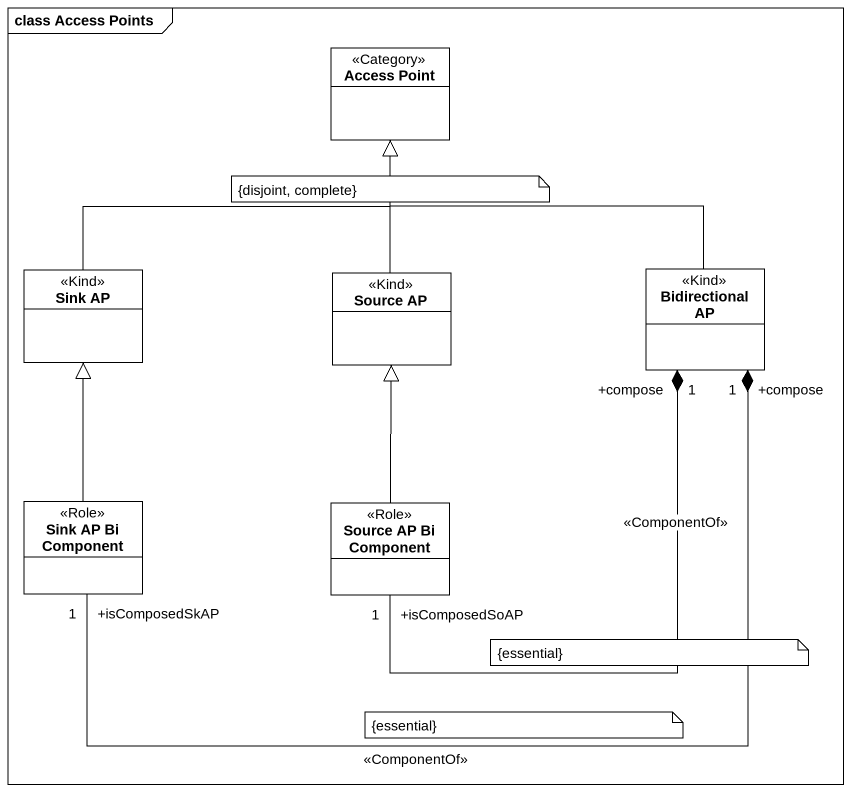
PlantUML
@startuml
mainframe class Access Points
hide circle
hide empty members
class "Access Point" as Access_Point <<Category>>
class "Sink AP" as Sink_AP <<Kind>>
class "Source AP" as Source_AP <<Kind>>
class "Bidirectional AP" as Bidirectional_AP <<Kind>>
class "Sink AP Bi Component" as Sink_AP_Bi_Component <<Role>>
class "Source AP Bi Component" as Source_AP_Bi_Component <<Role>>
Sink_AP -up-|> Access_Point
Source_AP -up-|> Access_Point
Bidirectional_AP -up-|> Access_Point
Bidirectional_AP "+compose\n1" *-left- "+isComposedSkAP\n1" Sink_AP_Bi_Component : <<ComponentOf>>
Bidirectional_AP "+compose\n1" *-- "+isComposedSoAP\n1" Source_AP_Bi_Component : <<ComponentOf>>
Sink_AP_Bi_Component -up-|> Sink_AP
Source_AP_Bi_Component -up-|> Source_AP
note as N1
  {disjoint, complete}
end note
note as N2
  {essential}
end note
note as N3
  {essential}
end note
@enduml
